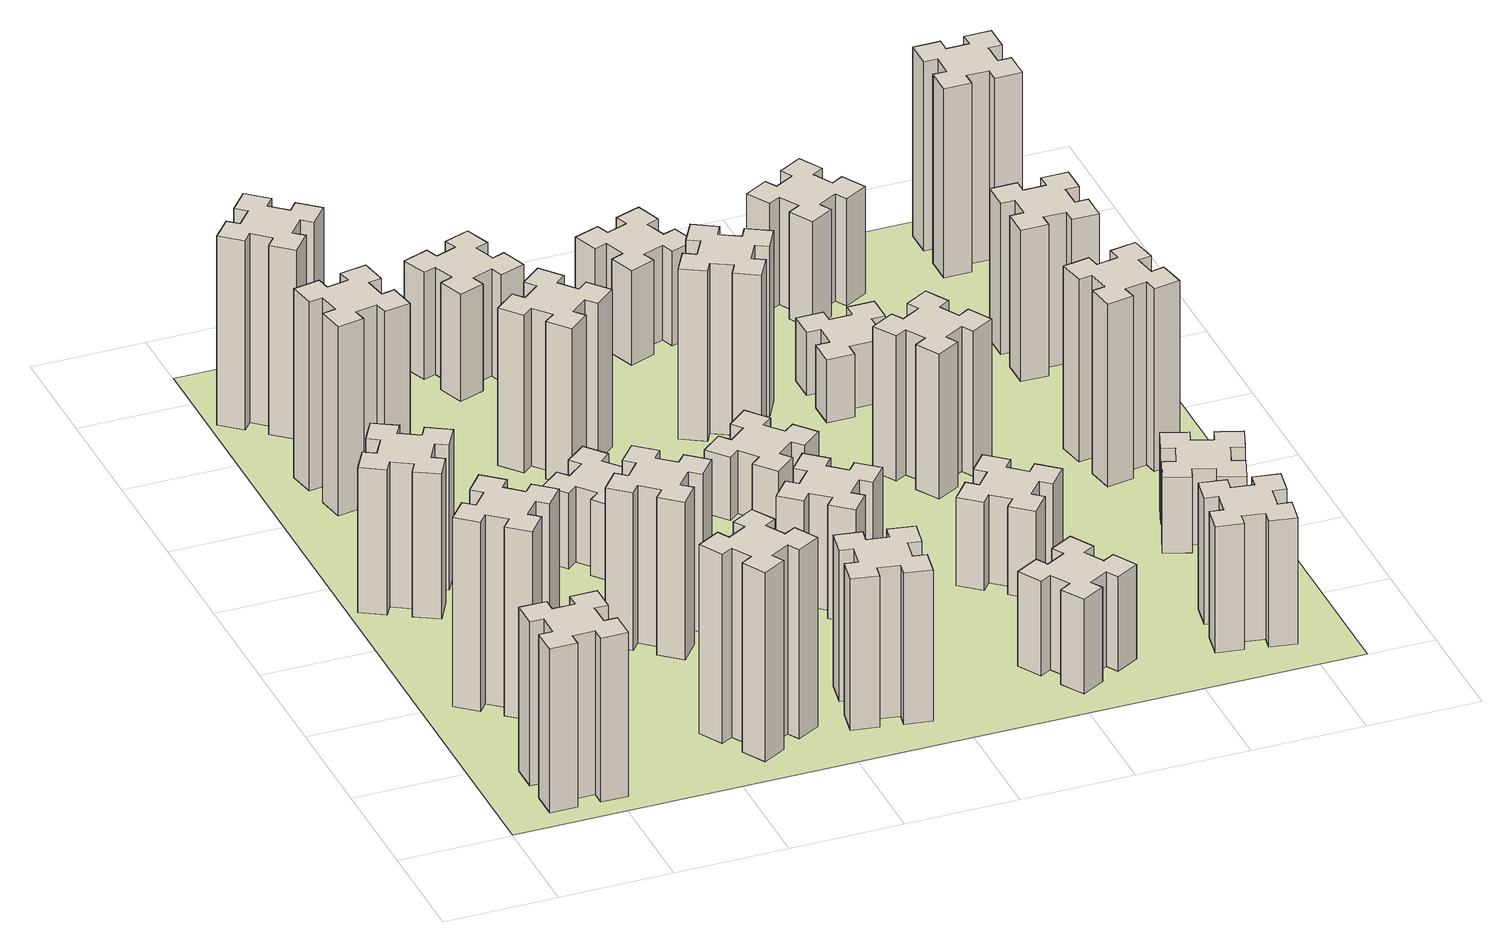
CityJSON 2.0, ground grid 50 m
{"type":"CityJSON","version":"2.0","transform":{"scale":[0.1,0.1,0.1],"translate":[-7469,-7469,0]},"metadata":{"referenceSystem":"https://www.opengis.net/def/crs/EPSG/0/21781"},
"CityObjects":{
"building1":{"type":"Building","attributes":{"class":"1000","function":"1000","usage":"1000","yearOfConstruction":2016,"roofType":"1000","measuredHeight":78,"storeysAboveGround":30,"storeysBelowGround":0},"geometry":[{"type":"Solid","lod":"1","boundaries":[[[[0,1,2,3,4,5,6,7,8,9,10,11,12,13,14,15,16,17,18,19]],[[17,16,20,21]],[[16,15,22,20]],[[15,14,23,22]],[[14,13,24,23]],[[13,12,25,24]],[[12,11,26,25]],[[11,10,27,26]],[[10,9,28,27]],[[9,8,29,28]],[[8,7,30,29]],[[7,6,31,30]],[[6,5,32,31]],[[5,4,33,32]],[[4,3,34,33]],[[3,2,35,34]],[[2,1,36,35]],[[1,0,37,36]],[[0,19,38,37]],[[19,18,39,38]],[[18,17,21,39]],[[24,25,26,27,28,29,30,31,32,33,34,35,36,37,38,39,21,20,22,23]]]]}]},
"building2":{"type":"Building","attributes":{"class":"1000","function":"1000","usage":"1000","yearOfConstruction":2016,"roofType":"1000","measuredHeight":90,"storeysAboveGround":30,"storeysBelowGround":0},"geometry":[{"type":"Solid","lod":"1","boundaries":[[[[40,41,42,43,44,45,46,47,48,49,50,51,52,53,54,55,56,57,58,59]],[[57,56,60,61]],[[56,55,62,60]],[[55,54,63,62]],[[54,53,64,63]],[[53,52,65,64]],[[52,51,66,65]],[[51,50,67,66]],[[50,49,68,67]],[[49,48,69,68]],[[48,47,70,69]],[[47,46,71,70]],[[46,45,72,71]],[[45,44,73,72]],[[44,43,74,73]],[[43,42,75,74]],[[42,41,76,75]],[[41,40,77,76]],[[40,59,78,77]],[[59,58,79,78]],[[58,57,61,79]],[[64,65,66,67,68,69,70,71,72,73,74,75,76,77,78,79,61,60,62,63]]]]}]},
"building3":{"type":"Building","attributes":{"class":"1000","function":"1000","usage":"1000","yearOfConstruction":2016,"roofType":"1000","measuredHeight":69,"storeysAboveGround":30,"storeysBelowGround":0},"geometry":[{"type":"Solid","lod":"1","boundaries":[[[[80,81,82,83,84,85,86,87,88,89,90,91,92,93,94,95,96,97,98,99]],[[97,96,100,101]],[[96,95,102,100]],[[95,94,103,102]],[[94,93,104,103]],[[93,92,105,104]],[[92,91,106,105]],[[91,90,107,106]],[[90,89,108,107]],[[89,88,109,108]],[[88,87,110,109]],[[87,86,111,110]],[[86,85,112,111]],[[85,84,113,112]],[[84,83,114,113]],[[83,82,115,114]],[[82,81,116,115]],[[81,80,117,116]],[[80,99,118,117]],[[99,98,119,118]],[[98,97,101,119]],[[104,105,106,107,108,109,110,111,112,113,114,115,116,117,118,119,101,100,102,103]]]]}]},
"building4":{"type":"Building","attributes":{"class":"1000","function":"1000","usage":"1000","yearOfConstruction":2016,"roofType":"1000","measuredHeight":90,"storeysAboveGround":30,"storeysBelowGround":0},"geometry":[{"type":"Solid","lod":"1","boundaries":[[[[120,121,122,123,124,125,126,127,128,129,130,131,132,133,134,135,136,137,138,139]],[[137,136,140,141]],[[136,135,142,140]],[[135,134,143,142]],[[134,133,144,143]],[[133,132,145,144]],[[132,131,146,145]],[[131,130,147,146]],[[130,129,148,147]],[[129,128,149,148]],[[128,127,150,149]],[[127,126,151,150]],[[126,125,152,151]],[[125,124,153,152]],[[124,123,154,153]],[[123,122,155,154]],[[122,121,156,155]],[[121,120,157,156]],[[120,139,158,157]],[[139,138,159,158]],[[138,137,141,159]],[[144,145,146,147,148,149,150,151,152,153,154,155,156,157,158,159,141,140,142,143]]]]}]},
"building5":{"type":"Building","attributes":{"class":"1000","function":"1000","usage":"1000","yearOfConstruction":2016,"roofType":"1000","measuredHeight":90,"storeysAboveGround":30,"storeysBelowGround":0},"geometry":[{"type":"Solid","lod":"1","boundaries":[[[[160,161,162,163,164,165,166,167,168,169,170,171,172,173,174,175,176,177,178,179]],[[177,176,180,181]],[[176,175,182,180]],[[175,174,183,182]],[[174,173,184,183]],[[173,172,185,184]],[[172,171,186,185]],[[171,170,187,186]],[[170,169,188,187]],[[169,168,189,188]],[[168,167,190,189]],[[167,166,191,190]],[[166,165,192,191]],[[165,164,193,192]],[[164,163,194,193]],[[163,162,195,194]],[[162,161,196,195]],[[161,160,197,196]],[[160,179,198,197]],[[179,178,199,198]],[[178,177,181,199]],[[184,185,186,187,188,189,190,191,192,193,194,195,196,197,198,199,181,180,182,183]]]]}]},
"building6":{"type":"Building","attributes":{"class":"1000","function":"1000","usage":"1000","yearOfConstruction":2016,"roofType":"1000","measuredHeight":90,"storeysAboveGround":30,"storeysBelowGround":0},"geometry":[{"type":"Solid","lod":"1","boundaries":[[[[200,201,202,203,204,205,206,207,208,209,210,211,212,213,214,215,216,217,218,219]],[[217,216,220,221]],[[216,215,222,220]],[[215,214,223,222]],[[214,213,224,223]],[[213,212,225,224]],[[212,211,226,225]],[[211,210,227,226]],[[210,209,228,227]],[[209,208,229,228]],[[208,207,230,229]],[[207,206,231,230]],[[206,205,232,231]],[[205,204,233,232]],[[204,203,234,233]],[[203,202,235,234]],[[202,201,236,235]],[[201,200,237,236]],[[200,219,238,237]],[[219,218,239,238]],[[218,217,221,239]],[[224,225,226,227,228,229,230,231,232,233,234,235,236,237,238,239,221,220,222,223]]]]}]},
"building7":{"type":"Building","attributes":{"class":"1000","function":"1000","usage":"1000","yearOfConstruction":2016,"roofType":"1000","measuredHeight":75,"storeysAboveGround":30,"storeysBelowGround":0},"geometry":[{"type":"Solid","lod":"1","boundaries":[[[[240,241,242,243,244,245,246,247,248,249,250,251,252,253,254,255,256,257,258,259]],[[257,256,260,261]],[[256,255,262,260]],[[255,254,263,262]],[[254,253,264,263]],[[253,252,265,264]],[[252,251,266,265]],[[251,250,267,266]],[[250,249,268,267]],[[249,248,269,268]],[[248,247,270,269]],[[247,246,271,270]],[[246,245,272,271]],[[245,244,273,272]],[[244,243,274,273]],[[243,242,275,274]],[[242,241,276,275]],[[241,240,277,276]],[[240,259,278,277]],[[259,258,279,278]],[[258,257,261,279]],[[264,265,266,267,268,269,270,271,272,273,274,275,276,277,278,279,261,260,262,263]]]]}]},
"building8":{"type":"Building","attributes":{"class":"1000","function":"1000","usage":"1000","yearOfConstruction":2016,"roofType":"1000","measuredHeight":36,"storeysAboveGround":30,"storeysBelowGround":0},"geometry":[{"type":"Solid","lod":"1","boundaries":[[[[280,281,282,283,284,285,286,287,288,289,290,291,292,293,294,295,296,297,298,299]],[[297,296,300,301]],[[296,295,302,300]],[[295,294,303,302]],[[294,293,304,303]],[[293,292,305,304]],[[292,291,306,305]],[[291,290,307,306]],[[290,289,308,307]],[[289,288,309,308]],[[288,287,310,309]],[[287,286,311,310]],[[286,285,312,311]],[[285,284,313,312]],[[284,283,314,313]],[[283,282,315,314]],[[282,281,316,315]],[[281,280,317,316]],[[280,299,318,317]],[[299,298,319,318]],[[298,297,301,319]],[[304,305,306,307,308,309,310,311,312,313,314,315,316,317,318,319,301,300,302,303]]]]}]},
"building9":{"type":"Building","attributes":{"class":"1000","function":"1000","usage":"1000","yearOfConstruction":2016,"roofType":"1000","measuredHeight":72,"storeysAboveGround":30,"storeysBelowGround":0},"geometry":[{"type":"Solid","lod":"1","boundaries":[[[[320,321,322,323,324,325,326,327,328,329,330,331,332,333,334,335,336,337,338,339]],[[337,336,340,341]],[[336,335,342,340]],[[335,334,343,342]],[[334,333,344,343]],[[333,332,345,344]],[[332,331,346,345]],[[331,330,347,346]],[[330,329,348,347]],[[329,328,349,348]],[[328,327,350,349]],[[327,326,351,350]],[[326,325,352,351]],[[325,324,353,352]],[[324,323,354,353]],[[323,322,355,354]],[[322,321,356,355]],[[321,320,357,356]],[[320,339,358,357]],[[339,338,359,358]],[[338,337,341,359]],[[344,345,346,347,348,349,350,351,352,353,354,355,356,357,358,359,341,340,342,343]]]]}]},
"building10":{"type":"Building","attributes":{"class":"1000","function":"1000","usage":"1000","yearOfConstruction":2016,"roofType":"1000","measuredHeight":75,"storeysAboveGround":30,"storeysBelowGround":0},"geometry":[{"type":"Solid","lod":"1","boundaries":[[[[360,361,362,363,364,365,366,367,368,369,370,371,372,373,374,375,376,377,378,379]],[[377,376,380,381]],[[376,375,382,380]],[[375,374,383,382]],[[374,373,384,383]],[[373,372,385,384]],[[372,371,386,385]],[[371,370,387,386]],[[370,369,388,387]],[[369,368,389,388]],[[368,367,390,389]],[[367,366,391,390]],[[366,365,392,391]],[[365,364,393,392]],[[364,363,394,393]],[[363,362,395,394]],[[362,361,396,395]],[[361,360,397,396]],[[360,379,398,397]],[[379,378,399,398]],[[378,377,381,399]],[[384,385,386,387,388,389,390,391,392,393,394,395,396,397,398,399,381,380,382,383]]]]}]},
"building11":{"type":"Building","attributes":{"class":"1000","function":"1000","usage":"1000","yearOfConstruction":2016,"roofType":"1000","measuredHeight":51,"storeysAboveGround":30,"storeysBelowGround":0},"geometry":[{"type":"Solid","lod":"1","boundaries":[[[[400,401,402,403,404,405,406,407,408,409,410,411,412,413,414,415,416,417,418,419]],[[417,416,420,421]],[[416,415,422,420]],[[415,414,423,422]],[[414,413,424,423]],[[413,412,425,424]],[[412,411,426,425]],[[411,410,427,426]],[[410,409,428,427]],[[409,408,429,428]],[[408,407,430,429]],[[407,406,431,430]],[[406,405,432,431]],[[405,404,433,432]],[[404,403,434,433]],[[403,402,435,434]],[[402,401,436,435]],[[401,400,437,436]],[[400,419,438,437]],[[419,418,439,438]],[[418,417,421,439]],[[424,425,426,427,428,429,430,431,432,433,434,435,436,437,438,439,421,420,422,423]]]]}]},
"building12":{"type":"Building","attributes":{"class":"1000","function":"1000","usage":"1000","yearOfConstruction":2016,"roofType":"1000","measuredHeight":54,"storeysAboveGround":30,"storeysBelowGround":0},"geometry":[{"type":"Solid","lod":"1","boundaries":[[[[440,441,442,443,444,445,446,447,448,449,450,451,452,453,454,455,456,457,458,459]],[[457,456,460,461]],[[456,455,462,460]],[[455,454,463,462]],[[454,453,464,463]],[[453,452,465,464]],[[452,451,466,465]],[[451,450,467,466]],[[450,449,468,467]],[[449,448,469,468]],[[448,447,470,469]],[[447,446,471,470]],[[446,445,472,471]],[[445,444,473,472]],[[444,443,474,473]],[[443,442,475,474]],[[442,441,476,475]],[[441,440,477,476]],[[440,459,478,477]],[[459,458,479,478]],[[458,457,461,479]],[[464,465,466,467,468,469,470,471,472,473,474,475,476,477,478,479,461,460,462,463]]]]}]},
"building13":{"type":"Building","attributes":{"class":"1000","function":"1000","usage":"1000","yearOfConstruction":2016,"roofType":"1000","measuredHeight":30,"storeysAboveGround":30,"storeysBelowGround":0},"geometry":[{"type":"Solid","lod":"1","boundaries":[[[[480,481,482,483,484,485,486,487,488,489,490,491,492,493,494,495,496,497,498,499]],[[497,496,500,501]],[[496,495,502,500]],[[495,494,503,502]],[[494,493,504,503]],[[493,492,505,504]],[[492,491,506,505]],[[491,490,507,506]],[[490,489,508,507]],[[489,488,509,508]],[[488,487,510,509]],[[487,486,511,510]],[[486,485,512,511]],[[485,484,513,512]],[[484,483,514,513]],[[483,482,515,514]],[[482,481,516,515]],[[481,480,517,516]],[[480,499,518,517]],[[499,498,519,518]],[[498,497,501,519]],[[504,505,506,507,508,509,510,511,512,513,514,515,516,517,518,519,501,500,502,503]]]]}]},
"building14":{"type":"Building","attributes":{"class":"1000","function":"1000","usage":"1000","yearOfConstruction":2016,"roofType":"1000","measuredHeight":45,"storeysAboveGround":30,"storeysBelowGround":0},"geometry":[{"type":"Solid","lod":"1","boundaries":[[[[520,521,522,523,524,525,526,527,528,529,530,531,532,533,534,535,536,537,538,539]],[[537,536,540,541]],[[536,535,542,540]],[[535,534,543,542]],[[534,533,544,543]],[[533,532,545,544]],[[532,531,546,545]],[[531,530,547,546]],[[530,529,548,547]],[[529,528,549,548]],[[528,527,550,549]],[[527,526,551,550]],[[526,525,552,551]],[[525,524,553,552]],[[524,523,554,553]],[[523,522,555,554]],[[522,521,556,555]],[[521,520,557,556]],[[520,539,558,557]],[[539,538,559,558]],[[538,537,541,559]],[[544,545,546,547,548,549,550,551,552,553,554,555,556,557,558,559,541,540,542,543]]]]}]},
"building15":{"type":"Building","attributes":{"class":"1000","function":"1000","usage":"1000","yearOfConstruction":2016,"roofType":"1000","measuredHeight":81,"storeysAboveGround":30,"storeysBelowGround":0},"geometry":[{"type":"Solid","lod":"1","boundaries":[[[[560,561,562,563,564,565,566,567,568,569,570,571,572,573,574,575,576,577,578,579]],[[577,576,580,581]],[[576,575,582,580]],[[575,574,583,582]],[[574,573,584,583]],[[573,572,585,584]],[[572,571,586,585]],[[571,570,587,586]],[[570,569,588,587]],[[569,568,589,588]],[[568,567,590,589]],[[567,566,591,590]],[[566,565,592,591]],[[565,564,593,592]],[[564,563,594,593]],[[563,562,595,594]],[[562,561,596,595]],[[561,560,597,596]],[[560,579,598,597]],[[579,578,599,598]],[[578,577,581,599]],[[584,585,586,587,588,589,590,591,592,593,594,595,596,597,598,599,581,580,582,583]]]]}]},
"building16":{"type":"Building","attributes":{"class":"1000","function":"1000","usage":"1000","yearOfConstruction":2016,"roofType":"1000","measuredHeight":45,"storeysAboveGround":30,"storeysBelowGround":0},"geometry":[{"type":"Solid","lod":"1","boundaries":[[[[600,601,602,603,604,605,606,607,608,609,610,611,612,613,614,615,616,617,618,619]],[[617,616,620,621]],[[616,615,622,620]],[[615,614,623,622]],[[614,613,624,623]],[[613,612,625,624]],[[612,611,626,625]],[[611,610,627,626]],[[610,609,628,627]],[[609,608,629,628]],[[608,607,630,629]],[[607,606,631,630]],[[606,605,632,631]],[[605,604,633,632]],[[604,603,634,633]],[[603,602,635,634]],[[602,601,636,635]],[[601,600,637,636]],[[600,619,638,637]],[[619,618,639,638]],[[618,617,621,639]],[[624,625,626,627,628,629,630,631,632,633,634,635,636,637,638,639,621,620,622,623]]]]}]},
"building17":{"type":"Building","attributes":{"class":"1000","function":"1000","usage":"1000","yearOfConstruction":2016,"roofType":"1000","measuredHeight":42,"storeysAboveGround":30,"storeysBelowGround":0},"geometry":[{"type":"Solid","lod":"1","boundaries":[[[[640,641,642,643,644,645,646,647,648,649,650,651,652,653,654,655,656,657,658,659]],[[657,656,660,661]],[[656,655,662,660]],[[655,654,663,662]],[[654,653,664,663]],[[653,652,665,664]],[[652,651,666,665]],[[651,650,667,666]],[[650,649,668,667]],[[649,648,669,668]],[[648,647,670,669]],[[647,646,671,670]],[[646,645,672,671]],[[645,644,673,672]],[[644,643,674,673]],[[643,642,675,674]],[[642,641,676,675]],[[641,640,677,676]],[[640,659,678,677]],[[659,658,679,678]],[[658,657,661,679]],[[664,665,666,667,668,669,670,671,672,673,674,675,676,677,678,679,661,660,662,663]]]]}]},
"building18":{"type":"Building","attributes":{"class":"1000","function":"1000","usage":"1000","yearOfConstruction":2016,"roofType":"1000","measuredHeight":69,"storeysAboveGround":30,"storeysBelowGround":0},"geometry":[{"type":"Solid","lod":"1","boundaries":[[[[680,681,682,683,684,685,686,687,688,689,690,691,692,693,694,695,696,697,698,699]],[[697,696,700,701]],[[696,695,702,700]],[[695,694,703,702]],[[694,693,704,703]],[[693,692,705,704]],[[692,691,706,705]],[[691,690,707,706]],[[690,689,708,707]],[[689,688,709,708]],[[688,687,710,709]],[[687,686,711,710]],[[686,685,712,711]],[[685,684,713,712]],[[684,683,714,713]],[[683,682,715,714]],[[682,681,716,715]],[[681,680,717,716]],[[680,699,718,717]],[[699,698,719,718]],[[698,697,701,719]],[[704,705,706,707,708,709,710,711,712,713,714,715,716,717,718,719,701,700,702,703]]]]}]},
"building19":{"type":"Building","attributes":{"class":"1000","function":"1000","usage":"1000","yearOfConstruction":2016,"roofType":"1000","measuredHeight":30,"storeysAboveGround":30,"storeysBelowGround":0},"geometry":[{"type":"Solid","lod":"1","boundaries":[[[[720,721,722,723,724,725,726,727,728,729,730,731,732,733,734,735,736,737,738,739]],[[737,736,740,741]],[[736,735,742,740]],[[735,734,743,742]],[[734,733,744,743]],[[733,732,745,744]],[[732,731,746,745]],[[731,730,747,746]],[[730,729,748,747]],[[729,728,749,748]],[[728,727,750,749]],[[727,726,751,750]],[[726,725,752,751]],[[725,724,753,752]],[[724,723,754,753]],[[723,722,755,754]],[[722,721,756,755]],[[721,720,757,756]],[[720,739,758,757]],[[739,738,759,758]],[[738,737,741,759]],[[744,745,746,747,748,749,750,751,752,753,754,755,756,757,758,759,741,740,742,743]]]]}]},
"building20":{"type":"Building","attributes":{"class":"1000","function":"1000","usage":"1000","yearOfConstruction":2016,"roofType":"1000","measuredHeight":60,"storeysAboveGround":30,"storeysBelowGround":0},"geometry":[{"type":"Solid","lod":"1","boundaries":[[[[760,761,762,763,764,765,766,767,768,769,770,771,772,773,774,775,776,777,778,779]],[[777,776,780,781]],[[776,775,782,780]],[[775,774,783,782]],[[774,773,784,783]],[[773,772,785,784]],[[772,771,786,785]],[[771,770,787,786]],[[770,769,788,787]],[[769,768,789,788]],[[768,767,790,789]],[[767,766,791,790]],[[766,765,792,791]],[[765,764,793,792]],[[764,763,794,793]],[[763,762,795,794]],[[762,761,796,795]],[[761,760,797,796]],[[760,779,798,797]],[[779,778,799,798]],[[778,777,781,799]],[[784,785,786,787,788,789,790,791,792,793,794,795,796,797,798,799,781,780,782,783]]]]}]},
"building21":{"type":"Building","attributes":{"class":"1000","function":"1000","usage":"1000","yearOfConstruction":2016,"roofType":"1000","measuredHeight":51,"storeysAboveGround":30,"storeysBelowGround":0},"geometry":[{"type":"Solid","lod":"1","boundaries":[[[[800,801,802,803,804,805,806,807,808,809,810,811,812,813,814,815,816,817,818,819]],[[817,816,820,821]],[[816,815,822,820]],[[815,814,823,822]],[[814,813,824,823]],[[813,812,825,824]],[[812,811,826,825]],[[811,810,827,826]],[[810,809,828,827]],[[809,808,829,828]],[[808,807,830,829]],[[807,806,831,830]],[[806,805,832,831]],[[805,804,833,832]],[[804,803,834,833]],[[803,802,835,834]],[[802,801,836,835]],[[801,800,837,836]],[[800,819,838,837]],[[819,818,839,838]],[[818,817,821,839]],[[824,825,826,827,828,829,830,831,832,833,834,835,836,837,838,839,821,820,822,823]]]]}]},
"building22":{"type":"Building","attributes":{"class":"1000","function":"1000","usage":"1000","yearOfConstruction":2016,"roofType":"1000","measuredHeight":36,"storeysAboveGround":30,"storeysBelowGround":0},"geometry":[{"type":"Solid","lod":"1","boundaries":[[[[840,841,842,843,844,845,846,847,848,849,850,851,852,853,854,855,856,857,858,859]],[[857,856,860,861]],[[856,855,862,860]],[[855,854,863,862]],[[854,853,864,863]],[[853,852,865,864]],[[852,851,866,865]],[[851,850,867,866]],[[850,849,868,867]],[[849,848,869,868]],[[848,847,870,869]],[[847,846,871,870]],[[846,845,872,871]],[[845,844,873,872]],[[844,843,874,873]],[[843,842,875,874]],[[842,841,876,875]],[[841,840,877,876]],[[840,859,878,877]],[[859,858,879,878]],[[858,857,861,879]],[[864,865,866,867,868,869,870,871,872,873,874,875,876,877,878,879,861,860,862,863]]]]}]},
"building23":{"type":"Building","attributes":{"class":"1000","function":"1000","usage":"1000","yearOfConstruction":2016,"roofType":"1000","measuredHeight":87,"storeysAboveGround":30,"storeysBelowGround":0},"geometry":[{"type":"Solid","lod":"1","boundaries":[[[[880,881,882,883,884,885,886,887,888,889,890,891,892,893,894,895,896,897,898,899]],[[897,896,900,901]],[[896,895,902,900]],[[895,894,903,902]],[[894,893,904,903]],[[893,892,905,904]],[[892,891,906,905]],[[891,890,907,906]],[[890,889,908,907]],[[889,888,909,908]],[[888,887,910,909]],[[887,886,911,910]],[[886,885,912,911]],[[885,884,913,912]],[[884,883,914,913]],[[883,882,915,914]],[[882,881,916,915]],[[881,880,917,916]],[[880,899,918,917]],[[899,898,919,918]],[[898,897,901,919]],[[904,905,906,907,908,909,910,911,912,913,914,915,916,917,918,919,901,900,902,903]]]]}]},
"building24":{"type":"Building","attributes":{"class":"1000","function":"1000","usage":"1000","yearOfConstruction":2016,"roofType":"1000","measuredHeight":72,"storeysAboveGround":30,"storeysBelowGround":0},"geometry":[{"type":"Solid","lod":"1","boundaries":[[[[920,921,922,923,924,925,926,927,928,929,930,931,932,933,934,935,936,937,938,939]],[[937,936,940,941]],[[936,935,942,940]],[[935,934,943,942]],[[934,933,944,943]],[[933,932,945,944]],[[932,931,946,945]],[[931,930,947,946]],[[930,929,948,947]],[[929,928,949,948]],[[928,927,950,949]],[[927,926,951,950]],[[926,925,952,951]],[[925,924,953,952]],[[924,923,954,953]],[[923,922,955,954]],[[922,921,956,955]],[[921,920,957,956]],[[920,939,958,957]],[[939,938,959,958]],[[938,937,941,959]],[[944,945,946,947,948,949,950,951,952,953,954,955,956,957,958,959,941,940,942,943]]]]}]},
"building25":{"type":"Building","attributes":{"class":"1000","function":"1000","usage":"1000","yearOfConstruction":2016,"roofType":"1000","measuredHeight":90,"storeysAboveGround":30,"storeysBelowGround":0},"geometry":[{"type":"Solid","lod":"1","boundaries":[[[[960,961,962,963,964,965,966,967,968,969,970,971,972,973,974,975,976,977,978,979]],[[977,976,980,981]],[[976,975,982,980]],[[975,974,983,982]],[[974,973,984,983]],[[973,972,985,984]],[[972,971,986,985]],[[971,970,987,986]],[[970,969,988,987]],[[969,968,989,988]],[[968,967,990,989]],[[967,966,991,990]],[[966,965,992,991]],[[965,964,993,992]],[[964,963,994,993]],[[963,962,995,994]],[[962,961,996,995]],[[961,960,997,996]],[[960,979,998,997]],[[979,978,999,998]],[[978,977,981,999]],[[984,985,986,987,988,989,990,991,992,993,994,995,996,997,998,999,981,980,982,983]]]]}]},
"landuse1":{"type":"LandUse","attributes":{"name":"plot1","function":"1010"},"geometry":[{"type":"MultiSurface","lod":"1","boundaries":[[[1000,1001,1002,1003]]]}]}
},
"vertices":[
[265,325,0],[265,225,0],[205,225,0],[205,105,0],[325,105,0],[325,165,0],[425,165,0],[425,105,0],[545,105,0],[545,225,0],[485,225,0],[485,325,0],[545,325,0],[545,445,0],[425,445,0],[425,385,0],[325,385,0],[325,445,0],[205,445,0],[205,325,0],[325,385,780],[325,445,780],[425,385,780],[425,445,780],[545,445,780],[545,325,780],[485,325,780],[485,225,780],[545,225,780],[545,105,780],[425,105,780],[425,165,780],[325,165,780],[325,105,780],[205,105,780],[205,225,780],[265,225,780],[265,325,780],[205,325,780],[205,445,780],
[484,1067,0],[408,1132,0],[446,1178,0],[354,1255,0],[277,1163,0],[323,1124,0],[259,1048,0],[213,1086,0],[136,994,0],[228,917,0],[266,963,0],[343,899,0],[304,853,0],[396,776,0],[473,868,0],[427,906,0],[492,983,0],[538,944,0],[615,1036,0],[523,1113,0],[492,983,900],[538,944,900],[427,906,900],[473,868,900],[396,776,900],[304,853,900],[343,899,900],[266,963,900],[228,917,900],[136,994,900],[213,1086,900],[259,1048,900],[323,1124,900],[277,1163,900],[354,1255,900],[446,1178,900],[408,1132,900],[484,1067,900],[523,1113,900],[615,1036,900],
[374,1926,0],[287,1976,0],[317,2028,0],[213,2088,0],[153,1984,0],[205,1954,0],[155,1867,0],[103,1897,0],[43,1793,0],[147,1733,0],[177,1785,0],[264,1735,0],[234,1683,0],[338,1623,0],[398,1727,0],[346,1757,0],[396,1844,0],[448,1814,0],[508,1918,0],[404,1978,0],[396,1844,690],[448,1814,690],[346,1757,690],[398,1727,690],[338,1623,690],[234,1683,690],[264,1735,690],[177,1785,690],[147,1733,690],[43,1793,690],[103,1897,690],[155,1867,690],[205,1954,690],[153,1984,690],[213,2088,690],[317,2028,690],[287,1976,690],[374,1926,690],[404,1978,690],[508,1918,690],
[405,2812,0],[307,2795,0],[297,2854,0],[178,2833,0],[199,2715,0],[258,2725,0],[276,2627,0],[217,2617,0],[237,2498,0],[356,2519,0],[345,2578,0],[444,2596,0],[454,2537,0],[572,2557,0],[551,2676,0],[492,2665,0],[475,2764,0],[534,2774,0],[513,2892,0],[395,2871,0],[475,2764,900],[534,2774,900],[492,2665,900],[551,2676,900],[572,2557,900],[454,2537,900],[444,2596,900],[345,2578,900],[356,2519,900],[237,2498,900],[217,2617,900],[276,2627,900],[258,2725,900],[199,2715,900],[178,2833,900],[297,2854,900],[307,2795,900],[405,2812,900],[395,2871,900],[513,2892,900],
[384,3387,0],[308,3452,0],[346,3498,0],[254,3575,0],[177,3483,0],[223,3444,0],[159,3368,0],[113,3406,0],[36,3314,0],[128,3237,0],[166,3283,0],[243,3219,0],[204,3173,0],[296,3096,0],[373,3188,0],[327,3226,0],[392,3303,0],[438,3264,0],[515,3356,0],[423,3433,0],[392,3303,900],[438,3264,900],[327,3226,900],[373,3188,900],[296,3096,900],[204,3173,900],[243,3219,900],[166,3283,900],[128,3237,900],[36,3314,900],[113,3406,900],[159,3368,900],[223,3444,900],[177,3483,900],[254,3575,900],[346,3498,900],[308,3452,900],[384,3387,900],[423,3433,900],[515,3356,900],
[1227,255,0],[1314,305,0],[1344,253,0],[1448,313,0],[1388,417,0],[1336,387,0],[1286,474,0],[1338,504,0],[1278,608,0],[1174,548,0],[1204,496,0],[1117,446,0],[1087,498,0],[983,438,0],[1043,334,0],[1095,364,0],[1145,277,0],[1093,247,0],[1153,143,0],[1257,203,0],[1145,277,900],[1093,247,900],[1095,364,900],[1043,334,900],[983,438,900],[1087,498,900],[1117,446,900],[1204,496,900],[1174,548,900],[1278,608,900],[1338,504,900],[1286,474,900],[1336,387,900],[1388,417,900],[1448,313,900],[1344,253,900],[1314,305,900],[1227,255,900],[1257,203,900],[1153,143,900],
[1224,1267,0],[1148,1332,0],[1186,1378,0],[1094,1455,0],[1017,1363,0],[1063,1324,0],[999,1248,0],[953,1286,0],[876,1194,0],[968,1117,0],[1006,1163,0],[1083,1099,0],[1044,1053,0],[1136,976,0],[1213,1068,0],[1167,1106,0],[1232,1183,0],[1278,1144,0],[1355,1236,0],[1263,1313,0],[1232,1183,750],[1278,1144,750],[1167,1106,750],[1213,1068,750],[1136,976,750],[1044,1053,750],[1083,1099,750],[1006,1163,750],[968,1117,750],[876,1194,750],[953,1286,750],[999,1248,750],[1063,1324,750],[1017,1363,750],[1094,1455,750],[1186,1378,750],[1148,1332,750],[1224,1267,750],[1263,1313,750],[1355,1236,750],
[1083,1972,0],[1006,1907,0],[968,1953,0],[876,1876,0],[953,1784,0],[999,1823,0],[1063,1746,0],[1017,1708,0],[1094,1616,0],[1186,1693,0],[1148,1739,0],[1224,1803,0],[1263,1757,0],[1355,1834,0],[1278,1926,0],[1232,1888,0],[1167,1964,0],[1213,2003,0],[1136,2095,0],[1044,2018,0],[1167,1964,360],[1213,2003,360],[1232,1888,360],[1278,1926,360],[1355,1834,360],[1263,1757,360],[1224,1803,360],[1148,1739,360],[1186,1693,360],[1094,1616,360],[1017,1708,360],[1063,1746,360],[999,1823,360],[953,1784,360],[876,1876,360],[968,1953,360],[1006,1907,360],[1083,1972,360],[1044,2018,360],[1136,2095,360],
[1855,307,0],[1872,405,0],[1931,395,0],[1952,513,0],[1834,534,0],[1824,475,0],[1725,492,0],[1736,551,0],[1617,572,0],[1597,454,0],[1656,444,0],[1638,345,0],[1579,356,0],[1558,237,0],[1677,217,0],[1687,276,0],[1785,258,0],[1775,199,0],[1893,178,0],[1914,297,0],[1785,258,720],[1775,199,720],[1687,276,720],[1677,217,720],[1558,237,720],[1579,356,720],[1638,345,720],[1656,444,720],[1597,454,720],[1617,572,720],[1736,551,720],[1725,492,720],[1824,475,720],[1834,534,720],[1952,513,720],[1931,395,720],[1872,405,720],[1855,307,720],[1914,297,720],[1893,178,720],
[1183,2712,0],[1106,2647,0],[1068,2693,0],[976,2616,0],[1053,2524,0],[1099,2563,0],[1163,2486,0],[1117,2448,0],[1194,2356,0],[1286,2433,0],[1248,2479,0],[1324,2543,0],[1363,2497,0],[1455,2574,0],[1378,2666,0],[1332,2628,0],[1267,2704,0],[1313,2743,0],[1236,2835,0],[1144,2758,0],[1267,2704,750],[1313,2743,750],[1332,2628,750],[1378,2666,750],[1455,2574,750],[1363,2497,750],[1324,2543,750],[1248,2479,750],[1286,2433,750],[1194,2356,750],[1117,2448,750],[1163,2486,750],[1099,2563,750],[1053,2524,750],[976,2616,750],[1068,2693,750],[1106,2647,750],[1183,2712,750],[1144,2758,750],[1236,2835,750],
[1125,3456,0],[1031,3422,0],[1010,3478,0],[897,3437,0],[939,3324,0],[995,3345,0],[1029,3251,0],[973,3230,0],[1014,3117,0],[1127,3159,0],[1106,3215,0],[1200,3249,0],[1220,3193,0],[1333,3234,0],[1292,3347,0],[1236,3326,0],[1202,3420,0],[1258,3440,0],[1217,3553,0],[1104,3512,0],[1202,3420,510],[1258,3440,510],[1236,3326,510],[1292,3347,510],[1333,3234,510],[1220,3193,510],[1200,3249,510],[1106,3215,510],[1127,3159,510],[1014,3117,510],[973,3230,510],[1029,3251,510],[995,3345,510],[939,3324,510],[897,3437,510],[1010,3478,510],[1031,3422,510],[1125,3456,510],[1104,3512,510],[1217,3553,510],
[1746,1163,0],[1823,1099,0],[1784,1053,0],[1876,976,0],[1953,1068,0],[1907,1106,0],[1972,1183,0],[2018,1144,0],[2095,1236,0],[2003,1313,0],[1964,1267,0],[1888,1332,0],[1926,1378,0],[1834,1455,0],[1757,1363,0],[1803,1324,0],[1739,1248,0],[1693,1286,0],[1616,1194,0],[1708,1117,0],[1739,1248,540],[1693,1286,540],[1803,1324,540],[1757,1363,540],[1834,1455,540],[1926,1378,540],[1888,1332,540],[1964,1267,540],[2003,1313,540],[2095,1236,540],[2018,1144,540],[1972,1183,540],[1907,1106,540],[1953,1068,540],[1876,976,540],[1784,1053,540],[1823,1099,540],[1746,1163,540],[1708,1117,540],[1616,1194,540],
[1972,1988,0],[1907,2064,0],[1953,2103,0],[1876,2195,0],[1784,2118,0],[1823,2072,0],[1746,2007,0],[1708,2053,0],[1616,1976,0],[1693,1884,0],[1739,1923,0],[1803,1846,0],[1757,1808,0],[1834,1716,0],[1926,1793,0],[1888,1839,0],[1964,1903,0],[2003,1857,0],[2095,1934,0],[2018,2026,0],[1964,1903,300],[2003,1857,300],[1888,1839,300],[1926,1793,300],[1834,1716,300],[1757,1808,300],[1803,1846,300],[1739,1923,300],[1693,1884,300],[1616,1976,300],[1708,2053,300],[1746,2007,300],[1823,2072,300],[1784,2118,300],[1876,2195,300],[1953,2103,300],[1907,2064,300],[1972,1988,300],[2018,2026,300],[2095,1934,300],
[2475,364,0],[2525,277,0],[2473,247,0],[2533,143,0],[2637,203,0],[2607,255,0],[2694,305,0],[2724,253,0],[2828,313,0],[2768,417,0],[2716,387,0],[2666,474,0],[2718,504,0],[2658,608,0],[2554,548,0],[2584,496,0],[2497,446,0],[2467,498,0],[2363,438,0],[2423,334,0],[2497,446,450],[2467,498,450],[2584,496,450],[2554,548,450],[2658,608,450],[2718,504,450],[2666,474,450],[2716,387,450],[2768,417,450],[2828,313,450],[2724,253,450],[2694,305,450],[2607,255,450],[2637,203,450],[2533,143,450],[2473,247,450],[2525,277,450],[2475,364,450],[2423,334,450],[2363,438,450],
[2054,2666,0],[1967,2716,0],[1997,2768,0],[1893,2828,0],[1833,2724,0],[1885,2694,0],[1835,2607,0],[1783,2637,0],[1723,2533,0],[1827,2473,0],[1857,2525,0],[1944,2475,0],[1914,2423,0],[2018,2363,0],[2078,2467,0],[2026,2497,0],[2076,2584,0],[2128,2554,0],[2188,2658,0],[2084,2718,0],[2076,2584,810],[2128,2554,810],[2026,2497,810],[2078,2467,810],[2018,2363,810],[1914,2423,810],[1944,2475,810],[1857,2525,810],[1827,2473,810],[1723,2533,810],[1783,2637,810],[1835,2607,810],[1885,2694,810],[1833,2724,810],[1893,2828,810],[1997,2768,810],[1967,2716,810],[2054,2666,810],[2084,2718,810],[2188,2658,810],
[1865,3456,0],[1771,3422,0],[1750,3478,0],[1637,3437,0],[1679,3324,0],[1735,3345,0],[1769,3251,0],[1713,3230,0],[1754,3117,0],[1867,3159,0],[1846,3215,0],[1940,3249,0],[1960,3193,0],[2073,3234,0],[2032,3347,0],[1976,3326,0],[1942,3420,0],[1998,3440,0],[1957,3553,0],[1844,3512,0],[1942,3420,450],[1998,3440,450],[1976,3326,450],[2032,3347,450],[2073,3234,450],[1960,3193,450],[1940,3249,450],[1846,3215,450],[1867,3159,450],[1754,3117,450],[1713,3230,450],[1769,3251,450],[1735,3345,450],[1679,3324,450],[1637,3437,450],[1750,3478,450],[1771,3422,450],[1865,3456,450],[1844,3512,450],[1957,3553,450],
[2647,1006,0],[2712,1083,0],[2758,1044,0],[2835,1136,0],[2743,1213,0],[2704,1167,0],[2628,1232,0],[2666,1278,0],[2574,1355,0],[2497,1263,0],[2543,1224,0],[2479,1148,0],[2433,1186,0],[2356,1094,0],[2448,1017,0],[2486,1063,0],[2563,999,0],[2524,953,0],[2616,876,0],[2693,968,0],[2563,999,420],[2524,953,420],[2486,1063,420],[2448,1017,420],[2356,1094,420],[2433,1186,420],[2479,1148,420],[2543,1224,420],[2497,1263,420],[2574,1355,420],[2666,1278,420],[2628,1232,420],[2704,1167,420],[2743,1213,420],[2835,1136,420],[2758,1044,420],[2712,1083,420],[2647,1006,420],[2693,968,420],[2616,876,420],
[2716,1967,0],[2666,2054,0],[2718,2084,0],[2658,2188,0],[2554,2128,0],[2584,2076,0],[2497,2026,0],[2467,2078,0],[2363,2018,0],[2423,1914,0],[2475,1944,0],[2525,1857,0],[2473,1827,0],[2533,1723,0],[2637,1783,0],[2607,1835,0],[2694,1885,0],[2724,1833,0],[2828,1893,0],[2768,1997,0],[2694,1885,690],[2724,1833,690],[2607,1835,690],[2637,1783,690],[2533,1723,690],[2473,1827,690],[2525,1857,690],[2475,1944,690],[2423,1914,690],[2363,2018,690],[2467,2078,690],[2497,2026,690],[2584,2076,690],[2554,2128,690],[2658,2188,690],[2718,2084,690],[2666,2054,690],[2716,1967,690],[2768,1997,690],[2828,1893,690],
[2605,2545,0],[2605,2645,0],[2665,2645,0],[2665,2765,0],[2545,2765,0],[2545,2705,0],[2445,2705,0],[2445,2765,0],[2325,2765,0],[2325,2645,0],[2385,2645,0],[2385,2545,0],[2325,2545,0],[2325,2425,0],[2445,2425,0],[2445,2485,0],[2545,2485,0],[2545,2425,0],[2665,2425,0],[2665,2545,0],[2545,2485,300],[2545,2425,300],[2445,2485,300],[2445,2425,300],[2325,2425,300],[2325,2545,300],[2385,2545,300],[2385,2645,300],[2325,2645,300],[2325,2765,300],[2445,2765,300],[2445,2705,300],[2545,2705,300],[2545,2765,300],[2665,2765,300],[2665,2645,300],[2605,2645,300],[2605,2545,300],[2665,2545,300],[2665,2425,300],
[3435,307,0],[3452,405,0],[3511,395,0],[3532,513,0],[3414,534,0],[3404,475,0],[3305,492,0],[3316,551,0],[3197,572,0],[3177,454,0],[3236,444,0],[3218,345,0],[3159,356,0],[3138,237,0],[3257,217,0],[3267,276,0],[3365,258,0],[3355,199,0],[3473,178,0],[3494,297,0],[3365,258,600],[3355,199,600],[3267,276,600],[3257,217,600],[3138,237,600],[3159,356,600],[3218,345,600],[3236,444,600],[3177,454,600],[3197,572,600],[3316,551,600],[3305,492,600],[3404,475,600],[3414,534,600],[3532,513,600],[3511,395,600],[3452,405,600],[3435,307,600],[3494,297,600],[3473,178,600],
[2716,3347,0],[2666,3434,0],[2718,3464,0],[2658,3568,0],[2554,3508,0],[2584,3456,0],[2497,3406,0],[2467,3458,0],[2363,3398,0],[2423,3294,0],[2475,3324,0],[2525,3237,0],[2473,3207,0],[2533,3103,0],[2637,3163,0],[2607,3215,0],[2694,3265,0],[2724,3213,0],[2828,3273,0],[2768,3377,0],[2694,3265,510],[2724,3213,510],[2607,3215,510],[2637,3163,510],[2533,3103,510],[2473,3207,510],[2525,3237,510],[2475,3324,510],[2423,3294,510],[2363,3398,510],[2467,3458,510],[2497,3406,510],[2584,3456,510],[2554,3508,510],[2658,3568,510],[2718,3464,510],[2666,3434,510],[2716,3347,510],[2768,3377,510],[2828,3273,510],
[3351,1029,0],[3445,995,0],[3424,939,0],[3537,897,0],[3578,1010,0],[3522,1031,0],[3556,1125,0],[3612,1104,0],[3653,1217,0],[3540,1258,0],[3520,1202,0],[3426,1236,0],[3447,1292,0],[3334,1333,0],[3293,1220,0],[3349,1200,0],[3315,1106,0],[3259,1127,0],[3217,1014,0],[3330,973,0],[3315,1106,360],[3259,1127,360],[3349,1200,360],[3293,1220,360],[3334,1333,360],[3447,1292,360],[3426,1236,360],[3520,1202,360],[3540,1258,360],[3653,1217,360],[3612,1104,360],[3556,1125,360],[3522,1031,360],[3578,1010,360],[3537,897,360],[3424,939,360],[3445,995,360],[3351,1029,360],[3330,973,360],[3217,1014,360],
[3365,1872,0],[3267,1855,0],[3257,1914,0],[3138,1893,0],[3159,1775,0],[3218,1785,0],[3236,1687,0],[3177,1677,0],[3197,1558,0],[3316,1579,0],[3305,1638,0],[3404,1656,0],[3414,1597,0],[3532,1617,0],[3511,1736,0],[3452,1725,0],[3435,1824,0],[3494,1834,0],[3473,1952,0],[3355,1931,0],[3435,1824,870],[3494,1834,870],[3452,1725,870],[3511,1736,870],[3532,1617,870],[3414,1597,870],[3404,1656,870],[3305,1638,870],[3316,1579,870],[3197,1558,870],[3177,1677,870],[3236,1687,870],[3218,1785,870],[3159,1775,870],[3138,1893,870],[3257,1914,870],[3267,1855,870],[3365,1872,870],[3355,1931,870],[3473,1952,870],
[3385,2705,0],[3285,2705,0],[3285,2765,0],[3165,2765,0],[3165,2645,0],[3225,2645,0],[3225,2545,0],[3165,2545,0],[3165,2425,0],[3285,2425,0],[3285,2485,0],[3385,2485,0],[3385,2425,0],[3505,2425,0],[3505,2545,0],[3445,2545,0],[3445,2645,0],[3505,2645,0],[3505,2765,0],[3385,2765,0],[3445,2645,720],[3505,2645,720],[3445,2545,720],[3505,2545,720],[3505,2425,720],[3385,2425,720],[3385,2485,720],[3285,2485,720],[3285,2425,720],[3165,2425,720],[3165,2545,720],[3225,2545,720],[3225,2645,720],[3165,2645,720],[3165,2765,720],[3285,2765,720],[3285,2705,720],[3385,2705,720],[3385,2765,720],[3505,2765,720],
[3285,3325,0],[3385,3325,0],[3385,3265,0],[3505,3265,0],[3505,3385,0],[3445,3385,0],[3445,3485,0],[3505,3485,0],[3505,3605,0],[3385,3605,0],[3385,3545,0],[3285,3545,0],[3285,3605,0],[3165,3605,0],[3165,3485,0],[3225,3485,0],[3225,3385,0],[3165,3385,0],[3165,3265,0],[3285,3265,0],[3225,3385,900],[3165,3385,900],[3225,3485,900],[3165,3485,900],[3165,3605,900],[3285,3605,900],[3285,3545,900],[3385,3545,900],[3385,3605,900],[3505,3605,900],[3505,3485,900],[3445,3485,900],[3445,3385,900],[3505,3385,900],[3505,3265,900],[3385,3265,900],[3385,3325,900],[3285,3325,900],[3285,3265,900],[3165,3265,900],
[5,3705,0],[3705,3705,0],[3705,5,0],[5,5,0]
]}
